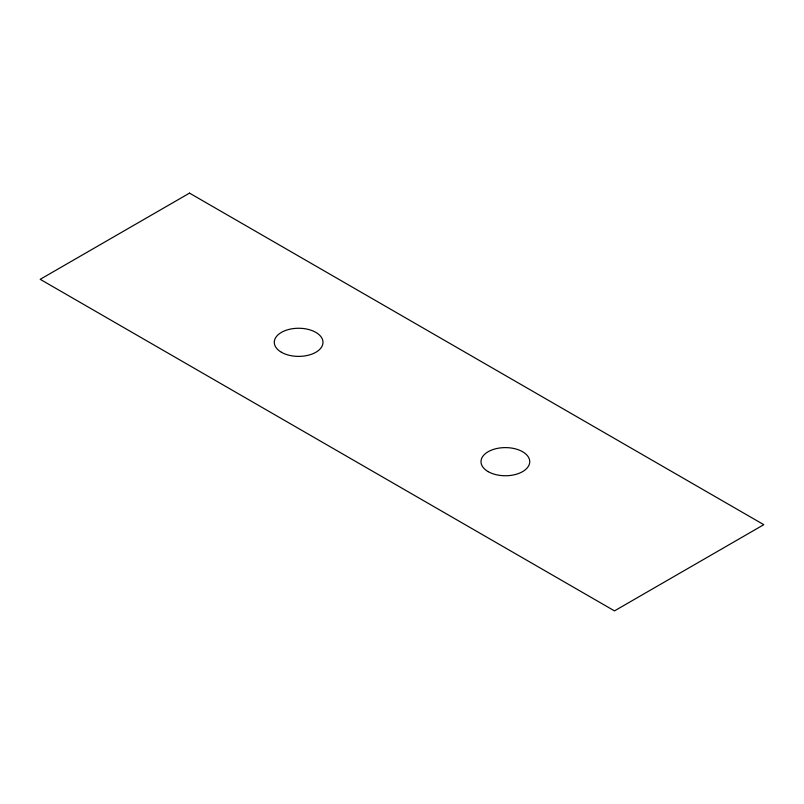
<?xml version="1.0" encoding="UTF-8"?>
<svg xmlns="http://www.w3.org/2000/svg" width="804" height="804" viewBox="0 0 804 804"><rect width="100%" height="100%" fill="white"/><g stroke="black" fill="none" stroke-linecap="round" stroke-linejoin="round"><path stroke-width="1.21" d="M189.513 193.121L40.2 279.32L614.487 610.879L763.8 524.68L189.513 193.121M281.4 352.263A24.361 14.07 0 0 0 322.163 345.961A24.361 14.07 0 0 0 292.324 328.736A24.361 14.07 0 0 0 281.4 352.263M488.139 471.626A24.361 14.07 0 0 0 528.901 465.325A24.361 14.07 0 0 0 499.063 448.089A24.361 14.07 0 0 0 488.139 471.626"/></g></svg>
